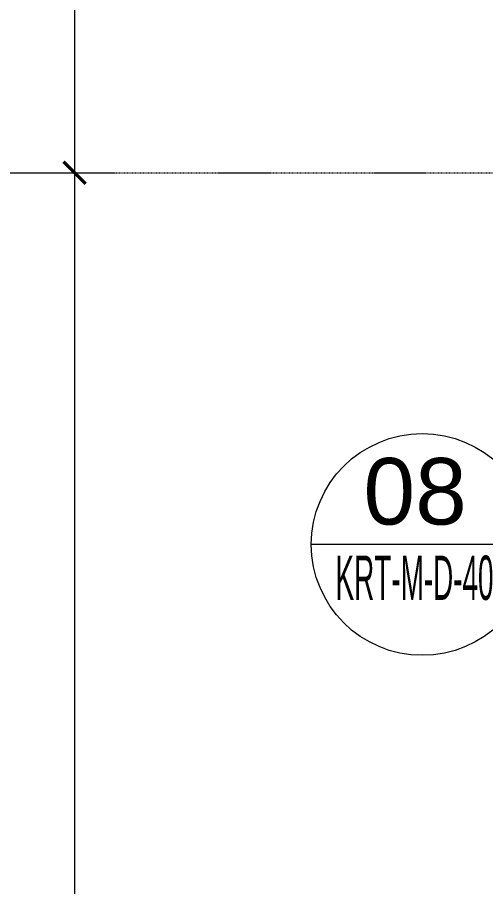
# Model space of a CAD drawing. Extents: x -1439 to 23780, y -1362 to 4476.
# Drawn here: x 919.6 to 1025.2, y 1824 to 2020 of the extents above; entities that cross this region are included whole.
import ezdxf
from ezdxf.enums import TextEntityAlignment as Align

# ---------------------------------------------------------------- set-up
doc = ezdxf.new("R2010")
doc.units = 0
doc.header["$MEASUREMENT"] = 0
doc.linetypes.add('Audi$0$DASHDOT2', pattern=[0.5, 0.25, -0.125, 0, -0.125])
doc.layers.get('0').update_dxf_attribs({"color": 9, "lineweight": 9})
doc.layers.get('Defpoints').update_dxf_attribs({"color": 9, "lineweight": 9})
for name, color, linetype, lineweight in [('Audi$0$10', 8, 'Continuous', 9), ('Audi$0$21', 8, 'Continuous', 9), ('Audi$0$24', 8, 'Audi$0$DASHDOT2', 9), ('Audi$0$25', 8, 'Continuous', 9)]:
    doc.layers.add(name, color=color, linetype=linetype, lineweight=lineweight)
doc.styles.add('Audi$0$Arial', font='arial.ttf', dxfattribs={"height": 2.5})
doc.styles.add('Audi$0$MuuM_TEXT-STANDART', font='ARIALN.TTF')
doc.dimstyles.new('Audi$0$MuuM_DIM50', dxfattribs={"dimscale": 5, "dimtxt": 2, "dimasz": 1, "dimexe": 1, "dimexo": 1, "dimgap": 1, "dimtad": 1, "dimdec": 1, "dimrnd": 0.5, "dimdsep": 46, "dimtxsty": 'Audi$0$MuuM_TEXT-STANDART', "dimblk": 'Audi$0$_ArchTick', "dimcen": 0, "dimdle": 0.15, "dimclrd": 256, "dimclre": 256, "dimclrt": 256, "dimadec": 0, "dimazin": 0, "dimtfac": 5, "dimtdec": 1, "dimtix": 1, "dimtmove": 2, "dimatfit": 3, "dimldrblk": 'Audi$0$_Dot', "dimfxl": 3, "dimfxlon": 1, "dimtolj": 1, "dimlwd": -1, "dimlwe": -1, "dimarcsym": 0})

# ---------------------------------------------------------------- blocks, each defined once
blk = doc.blocks.new('Audi$0$0_detailbox1')
blk.add_lwpolyline([(10.411, -2.5), (7.911, 0), (-5, 0)])
blk.add_circle((0, 0), 5)
at = {"style": 'Audi$0$Arial'}
blk.add_attdef('DETAYADI', text='', height=3, dxfattribs=at).set_placement((0, 0), align=Align.BOTTOM_CENTER)
blk.add_attdef('PAFTAADI', text='', height=2, dxfattribs=at).set_placement((0, -0.5), align=Align.TOP_CENTER)
blk = doc.blocks.new('Audi$0$_ArchTick')
at = {"color": 0, "linetype": 'ByBlock', "const_width": 0.15}
blk.add_lwpolyline([(-0.5, -0.5), (0.5, 0.5)], dxfattribs=at)
blk = doc.blocks.new('*D505')
at = {"layer": 'Audi$0$25', "transparency": 16777216}
for p, q in [((-3805, -380), (-3785, -380)), ((-3790, -379.25), (-3790, -800.75)), ((-3805, -800), (-3785, -800))]:
    blk.add_line(p, q, dxfattribs=at)
at = {"layer": 'Defpoints', "color": 0, "transparency": 16777216}
for p in [(-3840, -380), (-3840, -800), (-3790, -800)]:
    blk.add_point(p, dxfattribs=at)
at = {"layer": 'Audi$0$25', "transparency": 16777216, "xscale": 5, "yscale": 5, "zscale": 5}
for p, rotation in [((-3790, -380), 90), ((-3790, -800), 270)]:
    blk.add_blockref('Audi$0$_ArchTick', p, dxfattribs=dict(at, rotation=rotation))
at = {"layer": 'Audi$0$25', "transparency": 16777216, "insert": (-3800.11, -590), "char_height": 10, "attachment_point": 5, "rotation": 90, "style": 'Audi$0$MuuM_TEXT-STANDART'}
blk.add_mtext('\\A1;420', dxfattribs=at)
blk = doc.blocks.new('Audi$0$_Dot')
at = {"color": 0, "linetype": 'ByBlock', "lineweight": -2}
blk.add_line((-0.5, 0), (-1, 0), dxfattribs=at)
at = {"color": 0, "linetype": 'ByBlock', "const_width": 0.5}
blk.add_lwpolyline([(-0.25, 0, 1), (0.25, 0, 1)], format="xyb", close=True, dxfattribs=at)
blk = doc.blocks.new('*D506')
at = {"layer": 'Audi$0$25', "transparency": 16777216}
for p, q in [((-3790, -799.25), (-3790, -1600.75)), ((-3805, -800), (-3785, -800)), ((-3805, -1600), (-3785, -1600))]:
    blk.add_line(p, q, dxfattribs=at)
at = {"layer": 'Defpoints', "color": 0, "transparency": 16777216}
for p in [(-3840, -800), (-3840, -1600), (-3790, -1600)]:
    blk.add_point(p, dxfattribs=at)
at = {"layer": 'Audi$0$25', "transparency": 16777216, "xscale": 5, "yscale": 5, "zscale": 5}
for p, rotation in [((-3790, -800), 90), ((-3790, -1600), 270)]:
    blk.add_blockref('Audi$0$_ArchTick', p, dxfattribs=dict(at, rotation=rotation))
at = {"layer": 'Audi$0$25', "transparency": 16777216, "insert": (-3800.11, -1200), "char_height": 10, "attachment_point": 5, "rotation": 90, "style": 'Audi$0$MuuM_TEXT-STANDART'}
blk.add_mtext('\\A1;800', dxfattribs=at)
blk = doc.blocks.new('Audi$0$P-AKS_AUDI')
at = {"layer": 'Audi$0$24'}
blk.add_lwpolyline([(-3840, -800), (360, -800)], dxfattribs=at)
at = {"layer": 'Audi$0$25'}
for base, p1, p2, picture, middle in [((-3790, -800), (-3840, -380), (-3840, -800), '*D505', (-3800.11, -590)), ((-3790, -1600), (-3840, -800), (-3840, -1600), '*D506', (-3800.11, -1200))]:
    dim = blk.add_linear_dim(base=base, p1=p1, p2=p2, angle=90, dimstyle='Audi$0$MuuM_DIM50', dxfattribs=at)
    dim.commit()
    dim.dimension.update_dxf_attribs({"geometry": picture, "text_midpoint": middle})
blk = doc.blocks.new('Audi$0$p-zemin kat')
at = {"layer": 'Audi$0$24'}
blk.add_blockref('Audi$0$P-AKS_AUDI', (4722.5, 2785), dxfattribs=at)

msp = doc.modelspace()

# ---------------------------------------------------------------- block references
at = {"layer": 'Audi$0$10'}
msp.add_blockref('Audi$0$p-zemin kat', (0, 0), dxfattribs=at)
at = {"layer": 'Audi$0$21'}
ref = msp.add_blockref('Audi$0$0_detailbox1', (1010.89, 1901.15), dxfattribs=dict(at, xscale=5, yscale=5, zscale=5))
ref.add_attrib('DETAYADI', '08', dxfattribs={"layer": '0', "height": 15, "style": 'Audi$0$Arial'}).set_placement((1009.3, 1901.15), align=Align.BOTTOM_CENTER)
ref.add_attrib('PAFTAADI', 'KRT-M-D-403', dxfattribs={"layer": '0', "height": 10, "style": 'Audi$0$Arial', "width": 0.45}).set_placement((1010.91, 1898.65), align=Align.TOP_CENTER)

doc.saveas('drawing.dxf')
